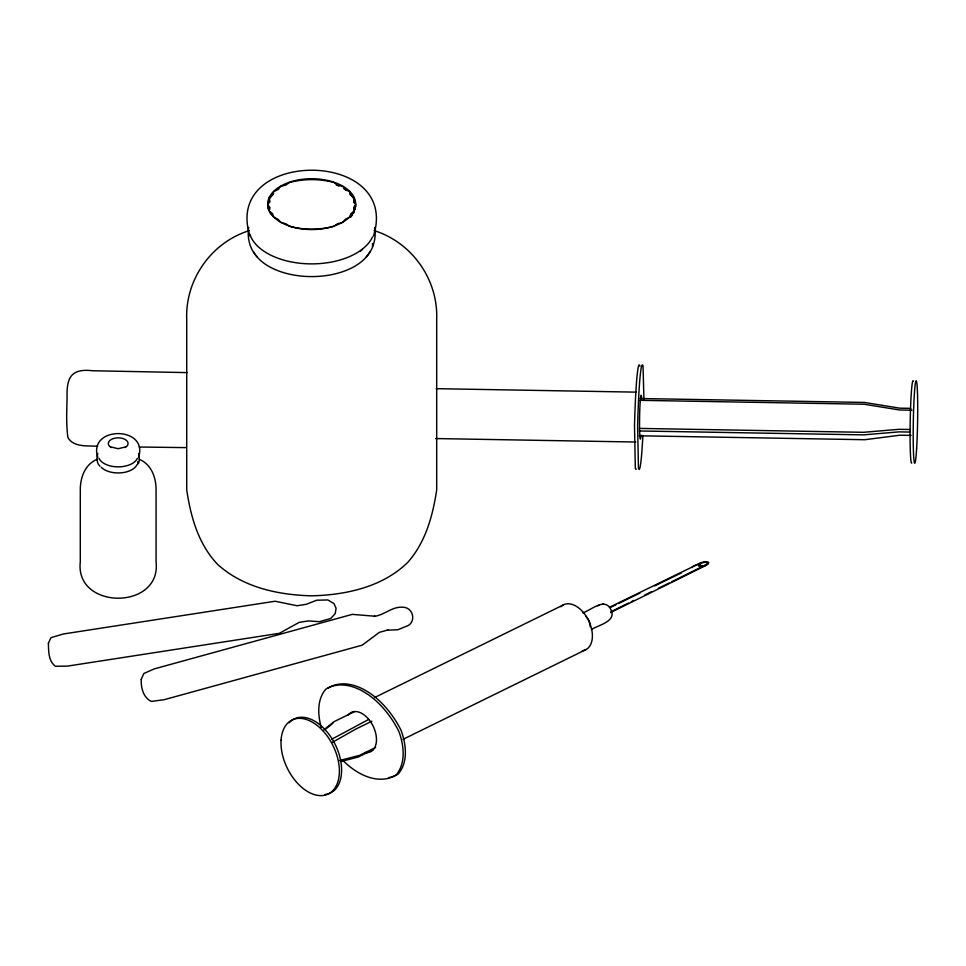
<?xml version="1.0" encoding="UTF-8"?>
<svg xmlns="http://www.w3.org/2000/svg" width="966" height="966" viewBox="0 0 966 966"><rect width="100%" height="100%" fill="white"/><g stroke="black" fill="none" stroke-linecap="round" stroke-linejoin="round"><path stroke-width="1.45" d="M643.948 399.622L643.03 366.235A71.629 3.707 -89 0 0 637.62 425.704L638.441 468.112A71.629 3.707 -89 0 0 642.861 435.461M353.701 202.631L354.196 199.25L355.102 203.186M97.783 453.513C96.491 457.763 96.576 462.907 99.896 466.228M138.585 457.401C148.909 425.668 87.459 425.668 97.783 457.401M138.585 463.282L139.309 460.13L138.585 453.513M248.66 227.421C247.067 237.769 249.735 249.143 257.125 256.847M268.017 204.502L269.212 199.25L273.607 193.115M354.8 209.767L355.693 205.818L353.701 209.006M373.468 236.03C401.301 148.293 222.108 148.293 249.94 236.03M350.151 217.398L350.839 215.176L354.196 212.387M350.682 217.29L352.445 214.838M366.283 256.847C373.673 249.143 376.342 237.769 374.748 227.421M323.96 729.789L333.995 721.711L354.256 711.773M324.938 729.644L332.751 723.365M331.7 739.256L368.698 719.428M332.232 742.431L355.681 729.149L371.886 721.191M671.817 581.665L705.554 565.001C713.427 557.805 689.953 566.595 692.175 567.634M610.536 612.577L706.206 565.315L708.163 564.059L708.694 562.284L704.963 561.596L700.893 562.755L609.461 607.288M96.962 459.381C84.899 464.392 80.178 477.88 80.299 490.052L80.299 561.777C74.648 610.331 161.733 610.331 156.069 561.777L156.069 490.052C156.202 477.88 151.481 464.392 139.406 459.381M700.893 562.755L698.346 564.675L698.865 566.233L702.137 566.499L706.206 565.315M701.558 563.069C696.426 565.496 703.357 567.102 705.554 565.001M591.421 629.482C598.28 625.123 617.503 621.367 610.669 609.22C604.716 597.06 590.576 610.597 582.74 612.855M611.067 611.683L628.612 603.013M631.317 601.673L634.022 600.345M644.817 595.008L651.567 591.675M658.317 588.342L669.112 583.005M374.47 697.585L563.057 605.078M375.641 747.455L359.437 755.4L339.464 760.532M373.045 749.773L358.181 757.054L341.07 761.45M403.027 739.328L586.229 649.466M610.427 607.457L615.789 604.837M618.469 603.533L639.915 593.088M654.646 585.915L681.453 572.862M249.397 230.584C211.626 242.212 185.339 279.367 186.716 318.792L186.716 489.967C190.809 516.955 198.368 544.269 217.748 564.506C243.191 587.509 278.305 594.984 311.704 595.829C345.961 594.947 382.391 587.111 407.688 562.454C425.62 542.204 432.696 516.086 436.692 489.967L436.692 318.792C438.069 279.367 411.782 242.212 374.011 230.584M125.182 447.041L118.19 448.707L111.199 447.041M597.58 605.815L598.992 605.356M602.216 604.342L603.521 603.919M186.184 447.62L139.273 447.017M436.258 388.67L636.413 392.148M640.265 398.535L864.365 402.436L899.66 408.159L910.769 408.352M640.096 400.335L864.196 404.235L899.491 409.97L912.001 410.188M910.105 429.508L898.984 429.315L863.459 432.309L639.359 428.409M910.153 432.068L899.032 431.874L863.507 434.869L639.407 430.969M911.095 435.4L899.974 435.207L864.884 439.711L639.275 435.787M435.63 438.552L635.785 442.03M97.638 446.292C87.64 445.483 73.79 447.656 67.91 437.562C66.123 424.4 66.726 411.057 67.077 397.823C66.666 379.517 69.431 367.986 92.651 370.751L187.138 372.61M336.301 184.977L338.909 186.124M343.981 188.732L346.311 190.483M270.323 213.317L272.569 215.176M353.315 198.018L349.801 193.115L350.501 195.349M268.379 206.881L269.707 209.006M321.304 727.301C317.669 715.033 316.933 699.287 325.856 689.12A71.629 44.339 63.9 0 1 398.789 731.226C403.921 744.967 406.203 763.14 396.036 775.07A71.629 44.339 63.9 0 1 343.027 760.616M268.017 207.135L268.608 209.767M269.212 199.25L269.707 202.631M372.526 243.541L372.526 246.511M137.74 461.639L137.74 464.344M585.734 616.248A9.382 5.808 63.9 0 1 590.166 626.741M641.074 435.074A21.916 1.135 -89 0 1 639.637 431.802A21.916 1.135 -89 0 1 640.132 402.665A21.916 1.135 -89 0 1 641.69 399.175M636.28 469.114A71.629 3.707 -89 0 1 635.314 468.051L634.505 425.656A71.629 3.707 -89 0 1 639.903 366.186M362.528 249.421A60.822 35.114 0 0 1 360.499 251.1M137.377 458.367A19.863 11.471 0 0 1 118.19 466.868A19.863 11.471 0 0 1 98.991 458.367M137.075 464.586A19.549 11.29 0 0 1 120.738 472.857A19.549 11.29 0 0 1 101.249 467.303M111.199 447.572A9.889 5.711 0 0 1 111.199 439.494A9.889 5.711 0 0 1 125.182 439.494A9.889 5.711 0 0 1 125.182 447.572M289.16 722.846A41.2 25.502 63.9 0 1 335.033 744.146A41.2 25.502 63.9 0 1 325.083 794.463M348.11 715.082A21.916 13.572 63.9 0 1 373.564 727.048A21.916 13.572 63.9 0 1 365.148 752.55M560.896 606.757A25.044 15.504 63.9 0 1 588.596 620.51A25.044 15.504 63.9 0 1 582.353 650.71M328.066 688.034A71.629 44.339 63.9 0 1 400.999 730.139C406.131 743.88 408.413 762.053 398.246 773.995A71.629 44.339 63.9 0 1 388.513 777.678M911.807 462.931A41.2 2.137 -89 0 1 910.226 420.258A41.2 2.137 -89 0 1 913.389 381.316M369.833 251.812A60.822 35.114 0 0 1 311.704 276.59A60.822 35.114 0 0 1 253.575 251.812M372.538 236.936A62.983 36.358 0 0 1 309.361 263.863A62.983 36.358 0 0 1 249.832 234.291M48.409 643.199C48.602 651.072 48.336 661.203 55.448 666.262L67.391 666.129L279.319 633.334L299.267 622.333L308.347 620.933L319.529 621.693L330.795 618.445L335.238 613.555L336.083 608.182L333.922 603.569L327.836 599.946L316.715 600.224L306.174 604.342L297.093 605.742L275.105 601.238L63.176 634.022L50.896 637.705L48.409 643.199M141.253 679.279C140.77 687.454 143.258 697.766 151.408 701.425L164.172 699.698L362.202 645.167L379.397 632.332L387.885 629.989L387.137 630.17L397.823 629.772L408.57 625.364C416.092 620.172 412.76 607.952 403.655 607.276C392.462 605.996 384.782 614.956 374.277 616.405L375.025 616.223L352.288 614.364L154.258 668.895L143.825 673.519L141.253 679.279M269.707 207.593L269.212 210.974L272.569 213.752L273.607 217.096L278.099 219.282L280.599 222.349L285.912 223.798L289.703 226.394C304.266 230.089 319.142 230.089 333.705 226.394L337.496 223.798L342.809 222.349L345.309 219.282L349.801 217.096L350.839 213.752L354.196 210.974L353.701 207.593L355.693 204.394L353.701 201.206L354.196 197.825L350.839 195.035L349.801 191.691L345.309 189.505L342.809 186.438L337.496 184.989L333.705 182.405C319.142 178.698 304.266 178.698 289.703 182.405L285.912 184.989L280.599 186.438L278.099 189.505L273.607 191.691L272.569 195.035L269.212 197.825L269.707 201.206L267.715 204.394L269.707 207.593M281.07 740.173A41.2 25.502 63.9 0 0 322.873 795.537A41.2 25.502 63.9 0 0 326.653 735.259A41.2 25.502 63.9 0 0 281.07 740.173M916.637 448.321A41.2 2.137 -89 0 0 916.517 381.365A41.2 2.137 -89 0 0 913.196 436.197A41.2 2.137 -89 0 0 916.637 448.321M289.703 226.141A43.989 25.394 0 0 0 355.693 204.14A43.989 25.394 0 0 0 289.703 182.139A43.989 25.394 0 0 0 289.703 226.141"/></g></svg>
